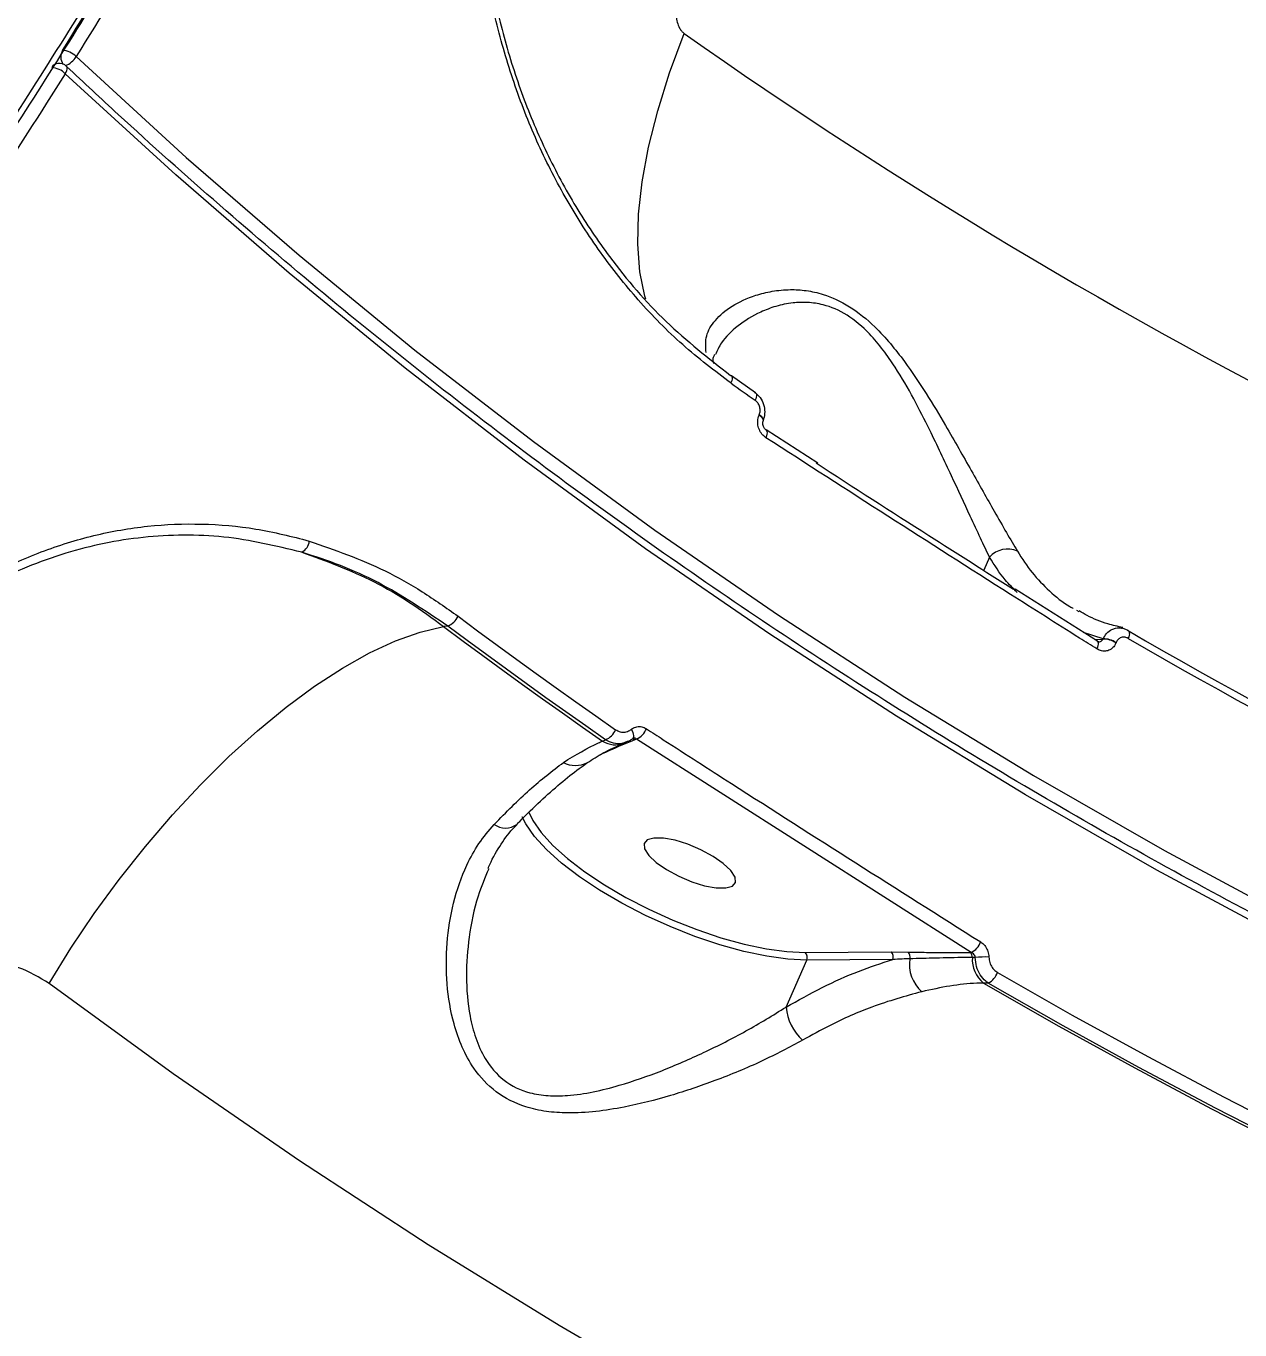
# Model space of a CAD drawing. Header units: millimetres. Extents: x -7151 to 6134, y -5040 to 5562.
# Drawn here: x -2363.9 to -2254, y -1009.5 to -891.5 of the extents above; entities that cross this region are included whole.
import ezdxf

# ---------------------------------------------------------------- set-up
doc = ezdxf.new("R2010")
doc.units = ezdxf.units.MM
for name, color, linetype in [('DIKOM_ОБЪЕКТ', 7, 'Continuous'), ('DIKOM_РАЗМЕР_ЗОНА', 7, 'Continuous'), ('DIKOM_РАЗМЕР_ОБЪЕКТА', 7, 'Continuous')]:
    doc.layers.add(name, color=color, linetype=linetype)
doc.styles.add('style1', font='arial.ttf', dxfattribs={"width": 0.8})
doc.dimstyles.new('1-50', dxfattribs={"dimtxt": 300, "dimasz": 200, "dimexe": 100, "dimexo": 0, "dimgap": 100, "dimtad": 1, "dimtxsty": 'style1', "dimcen": 200, "dimclrd": 7, "dimclre": 7, "dimclrt": 7, "dimadec": 1, "dimazin": 2, "dimtfac": 1, "dimtmove": 0, "dimatfit": 2, "dimfxl": 0, "dimlwd": 25, "dimlwe": 18, "dimarcsym": 0})

# ---------------------------------------------------------------- blocks, each defined once
blk = doc.blocks.new('*D0')
at = {"layer": 'Defpoints', "color": 0, "transparency": 16777216}
for p in [(4133.55, 168.74), (-4567.47, -1241.13), (4133.55, -4153.12)]:
    blk.add_point(p, dxfattribs=at)
at = {"layer": 'DIKOM_РАЗМЕР_ОБЪЕКТА', "color": 7, "lineweight": 18, "transparency": 16777216}
for p, q in [((4133.55, 168.74), (4133.55, -4253.12)), ((-4567.47, -1241.13), (-4567.47, -4253.12))]:
    blk.add_line(p, q, dxfattribs=at)
at = {"layer": 'DIKOM_РАЗМЕР_ОБЪЕКТА', "color": 7, "lineweight": 25, "transparency": 16777216}
blk.add_line((-4367.47, -4153.12), (3933.55, -4153.12), dxfattribs=at)
at = {"layer": 'DIKOM_РАЗМЕР_ОБЪЕКТА', "color": 7, "transparency": 16777216}
for points in [[(-4367.47, -4119.79), (-4367.47, -4186.45), (-4567.47, -4153.12)], [(3933.55, -4119.79), (3933.55, -4186.45), (4133.55, -4153.12)]]:
    blk.add_solid(points, dxfattribs=at)
at = {"layer": 'DIKOM_РАЗМЕР_ОБЪЕКТА', "color": 7, "transparency": 16777216, "insert": (150.61, -3899.95), "char_height": 300, "attachment_point": 5, "style": 'style1'}
blk.add_mtext('8700', dxfattribs=at)
blk = doc.blocks.new('*D3')
at = {"layer": 'Defpoints', "color": 0, "transparency": 16777216}
for p in [(6133.55, 253.24), (-5802.46, -2467.19), (6133.55, -4939.78)]:
    blk.add_point(p, dxfattribs=at)
at = {"layer": 'DIKOM_РАЗМЕР_ЗОНА', "color": 7, "lineweight": 18, "transparency": 16777216}
for p, q in [((6133.55, 253.24), (6133.55, -5039.78)), ((-5802.46, -2467.19), (-5802.46, -5039.78))]:
    blk.add_line(p, q, dxfattribs=at)
at = {"layer": 'DIKOM_РАЗМЕР_ЗОНА', "color": 7, "lineweight": 25, "transparency": 16777216}
blk.add_line((-5602.46, -4939.78), (5933.55, -4939.78), dxfattribs=at)
at = {"layer": 'DIKOM_РАЗМЕР_ЗОНА', "color": 7, "transparency": 16777216}
for points in [[(-5602.46, -4906.44), (-5602.46, -4973.11), (-5802.46, -4939.78)], [(5933.55, -4906.44), (5933.55, -4973.11), (6133.55, -4939.78)]]:
    blk.add_solid(points, dxfattribs=at)
at = {"layer": 'DIKOM_РАЗМЕР_ЗОНА', "color": 7, "transparency": 16777216, "insert": (186.61, -4686.61), "char_height": 300, "attachment_point": 5, "style": 'style1'}
blk.add_mtext('11950', dxfattribs=at)

msp = doc.modelspace()

# ---------------------------------------------------------------- linework, layer by layer
at = {"layer": 'DIKOM_ОБЪЕКТ', "color": 7, "linetype": 'Continuous', "lineweight": 15}
for p, q in [((-2360.983, -894.891), (-2361.206, -894.915)), ((-2297.847, -924.689), (-2300.029, -923.157)), ((-2297.529, -926.718), (-2297.519, -926.695)), ((-2297.145, -927.243), (-2297.135, -927.22)), ((-2292.221, -931.074), (-2296.881, -928.047)), ((-2276.679, -939.575), (-2277.201, -940.759)), ((-2266.912, -947.178), (-2274.361, -942.485)), ((-2268.795, -944.376), (-2268.582, -944.492)), ((-2325.706, -945.809), (-2326.081, -945.851)), ((-2266.404, -946.959), (-2268.164, -946.389)), ((-2264.129, -946.226), (-2264.649, -946.014)), ((-2267.171, -947.015), (-2266.414, -946.982)), ((-2266.414, -946.982), (-2266.404, -946.959)), ((-2265.218, -947.313), (-2265.228, -947.336)), ((-2311.688, -956.215), (-2311.413, -956.102)), ((-2309.729, -956.411), (-2309.509, -956.32)), ((-2308.982, -956.01), (-2309.028, -956.036)), ((-2308.98, -956.013), (-2308.936, -955.982)), ((-2308.611, -956.035), (-2308.762, -956.097)), ((-2278.333, -975.349), (-2308.611, -956.035)), ((-2293.35, -975.356), (-2285.575, -975.305)), ((-2285.575, -975.305), (-2284.049, -975.318)), ((-2278.416, -975.35), (-2278.333, -975.349)), ((-2295.09, -980.298), (-2293.213, -976.04)), ((-2285.439, -975.99), (-2293.213, -976.04)), ((-2276.783, -978.117), (-2277.227, -978.125))]:
    msp.add_line(p, q, dxfattribs=at)
at = {"layer": 'DIKOM_ОБЪЕКТ', "color": 7, "linetype": 'Continuous', "lineweight": 15, "flags": 128}
for points in [[(-2307.787, -916.216), (-2307.858, -915.967), (-2308.307, -913.74), (-2308.498, -911.256), (-2308.432, -908.535), (-2308.108, -905.598), (-2307.529, -902.468), (-2306.699, -899.169), (-2305.625, -895.727), (-2304.316, -892.168)], [(-2359.332, -894.268), (-2349.37, -903.397), (-2339.147, -912.252), (-2328.669, -920.829), (-2317.943, -929.12), (-2306.976, -937.121), (-2295.776, -944.827), (-2284.348, -952.233), (-2272.702, -959.333), (-2260.845, -966.123), (-2248.784, -972.599), (-2236.527, -978.755), (-2224.082, -984.59), (-2211.458, -990.097), (-2198.663, -995.275), (-2185.705, -1000.119), (-2172.593, -1004.626), (-2159.335, -1008.794), (-2145.94, -1012.619), (-2132.416, -1016.1), (-2118.773, -1019.233), (-2105.02, -1022.017)], [(-2360.312, -895.827), (-2360.227, -895.676), (-2360.168, -895.533), (-2360.135, -895.404), (-2360.132, -895.293), (-2360.157, -895.205), (-2360.192, -895.158)], [(-2105.233, -1023.961), (-2119.028, -1021.169), (-2132.712, -1018.026), (-2146.276, -1014.535), (-2159.712, -1010.699), (-2173.01, -1006.518), (-2186.162, -1001.997), (-2199.159, -997.139), (-2211.993, -991.946), (-2224.655, -986.421), (-2237.137, -980.569), (-2249.431, -974.394), (-2261.528, -967.899), (-2273.421, -961.088), (-2285.102, -953.967), (-2296.564, -946.539), (-2307.799, -938.81), (-2318.799, -930.784), (-2329.557, -922.468), (-2340.066, -913.865), (-2350.32, -904.983), (-2360.312, -895.827)], [(-2300.029, -923.157), (-2300.043, -923.148), (-2300.11, -923.126)], [(-2300.067, -923.841), (-2300.01, -923.702), (-2299.969, -923.571), (-2299.947, -923.451), (-2299.943, -923.346), (-2299.959, -923.259), (-2299.992, -923.192), (-2300.029, -923.157)], [(-2297.847, -924.689), (-2297.811, -924.725), (-2297.777, -924.792), (-2297.761, -924.879), (-2297.765, -924.984), (-2297.787, -925.105), (-2297.827, -925.236), (-2297.884, -925.375)], [(-2297.145, -927.244), (-2297.136, -927.217), (-2297.137, -927.148), (-2297.166, -927.07), (-2297.222, -926.985), (-2297.302, -926.897), (-2297.406, -926.807), (-2297.529, -926.718)], [(-2297.135, -927.22), (-2297.126, -927.194), (-2297.127, -927.125), (-2297.156, -927.047), (-2297.212, -926.962), (-2297.292, -926.874), (-2297.396, -926.784), (-2297.519, -926.695)], [(-2296.891, -928.06), (-2296.845, -928.113), (-2296.813, -928.201), (-2296.803, -928.314), (-2296.817, -928.448), (-2296.855, -928.599), (-2296.914, -928.76)], [(-2296.904, -928.051), (-2296.9, -928.053), (-2296.891, -928.06)], [(-2324.768, -944.92), (-2323.007, -946.229), (-2321.239, -947.532), (-2319.465, -948.827), (-2317.686, -950.114), (-2315.9, -951.395), (-2314.108, -952.667), (-2312.31, -953.932), (-2310.507, -955.19)], [(-2361.778, -978.163), (-2359.809, -974.977), (-2357.688, -971.828), (-2355.434, -968.746), (-2353.067, -965.758), (-2350.608, -962.892), (-2348.081, -960.175), (-2345.508, -957.63), (-2342.913, -955.28), (-2340.319, -953.148), (-2337.75, -951.253), (-2335.23, -949.612), (-2332.781, -948.24), (-2330.425, -947.15), (-2328.185, -946.351), (-2326.081, -945.851)], [(-2326.081, -945.851), (-2324.303, -947.173), (-2322.519, -948.487), (-2320.729, -949.794), (-2318.933, -951.094), (-2317.131, -952.385), (-2315.322, -953.67), (-2313.508, -954.946), (-2311.688, -956.215)], [(-2311.413, -956.102), (-2313.221, -954.841), (-2315.022, -953.574), (-2316.818, -952.298), (-2318.608, -951.015), (-2320.392, -949.725), (-2322.169, -948.427), (-2323.941, -947.122), (-2325.706, -945.809)], [(-2264.19, -946.195), (-2264.125, -946.215), (-2264.075, -946.258), (-2264.04, -946.326), (-2264.023, -946.415), (-2264.022, -946.522), (-2264.039, -946.646), (-2264.071, -946.782), (-2264.121, -946.926)], [(-2266.921, -947.189), (-2266.877, -947.241), (-2266.849, -947.327), (-2266.843, -947.438), (-2266.86, -947.571), (-2266.899, -947.72), (-2266.959, -947.881)], [(-2266.934, -947.181), (-2266.927, -947.185), (-2266.921, -947.189)], [(-2309.1, -955.158), (-2309.017, -955.307), (-2308.953, -955.453), (-2308.909, -955.591), (-2308.888, -955.718), (-2308.89, -955.83), (-2308.914, -955.921), (-2308.961, -955.991), (-2308.982, -956.01)], [(-2318.375, -962.667), (-2318.016, -963.412), (-2317.255, -964.506), (-2316.199, -965.661), (-2314.872, -966.85), (-2313.302, -968.048), (-2311.524, -969.229), (-2309.577, -970.367), (-2307.503, -971.437), (-2305.348, -972.415), (-2303.159, -973.28), (-2300.984, -974.013), (-2298.871, -974.598), (-2296.865, -975.023), (-2295.012, -975.277), (-2293.35, -975.356)], [(-2293.213, -976.04), (-2294.927, -975.959), (-2296.838, -975.696), (-2298.907, -975.259), (-2301.086, -974.655), (-2303.329, -973.899), (-2305.586, -973.007), (-2307.808, -971.999), (-2309.947, -970.895), (-2311.955, -969.722), (-2313.789, -968.504), (-2315.408, -967.269), (-2316.777, -966.042), (-2317.865, -964.851), (-2318.65, -963.723), (-2318.971, -963.08)], [(-2301.692, -966.658), (-2302.789, -966.063), (-2303.967, -965.564), (-2305.132, -965.203), (-2306.189, -965.007), (-2307.051, -964.994), (-2307.651, -965.164), (-2307.938, -965.504), (-2307.889, -965.985), (-2307.509, -966.569), (-2306.828, -967.209), (-2305.902, -967.853), (-2304.805, -968.448), (-2303.627, -968.947), (-2302.462, -969.308), (-2301.405, -969.503), (-2300.542, -969.517), (-2299.943, -969.347), (-2299.656, -969.007), (-2299.705, -968.526), (-2300.085, -967.942), (-2300.766, -967.302), (-2301.692, -966.658)], [(-2187.249, -1065.834), (-2200.787, -1061.559), (-2214.189, -1056.967), (-2227.447, -1052.059), (-2240.553, -1046.838), (-2253.502, -1041.308), (-2266.285, -1035.472), (-2278.896, -1029.332), (-2291.327, -1022.892), (-2303.573, -1016.156), (-2315.626, -1009.127), (-2327.479, -1001.809), (-2339.127, -994.207), (-2350.561, -986.323), (-2361.778, -978.163)], [(-2277.227, -978.125), (-2270.411, -982.017), (-2263.528, -985.808), (-2256.581, -989.498), (-2249.572, -993.086), (-2242.501, -996.571), (-2235.37, -999.953), (-2228.18, -1003.23), (-2220.934, -1006.403)], [(-2220.771, -1006.254), (-2227.981, -1003.095), (-2235.133, -999.833), (-2242.228, -996.467), (-2249.263, -992.999), (-2256.238, -989.43), (-2263.151, -985.759), (-2270, -981.988), (-2276.783, -978.117)], [(-2275.954, -977.156), (-2269.186, -981.018), (-2262.352, -984.781), (-2255.455, -988.443), (-2248.496, -992.005), (-2241.476, -995.465), (-2234.397, -998.823), (-2227.261, -1002.078), (-2220.067, -1005.23)]]:
    msp.add_lwpolyline(points, dxfattribs=at)
at = {"layer": 'DIKOM_ОБЪЕКТ', "color": 7, "linetype": 'Continuous', "lineweight": 15}
for centre, radius, start, end in [((-2028.137, -500.019), 479.642, 234.84405, 251.81244), ((-2359.564, -894.297), 1.161, 149.29308, 214.25782), ((-2360.68, -895.587), 1.886, 44.36191, 86.43071), ((-2361.006, -893.285), 1.942, 292.00632, 329.58478), ((-2360.892, -895.635), 0.75, 97.03734, 149.93146), ((-2361.671, -897.156), 1.901, 44.37022, 86.07069), ((-2360.878, -895.886), 1, 46.69488, 96.03104), ((-2025.982, -536.042), 474.88, 234.74843, 235.07046), ((-2339.442, -938.025), 1.215, 295.42919, 355.90318), ((-2275.052, -941.019), 2.175, 65.59505, 138.38711), ((-2326.345, -944.196), 1.735, 291.60158, 335.34127), ((-2016.705, -520.346), 492.54, 239.83675, 246.8197), ((-2266.421, -949.171), 2.189, 56.9666, 89.80831), ((-2266.411, -949.147), 2.188, 56.95629, 89.80599), ((-2016.436, -520.728), 492.942, 239.83706, 246.81935), ((-2312.092, -954.521), 1.72, 293.25472, 337.13597), ((-2309.293, -954.506), 1.674, 294.02823, 339.12418), ((-2310.519, -954.42), 2.142, 236.93061, 291.6261), ((-2308.99, -956.485), 0.451, 59.60356, 88.35469), ((-2314.133, -956.095), 2.334, 241.80346, 297.23366), ((-2320.472, -962.352), 1.741, 233.87728, 306.00946), ((-2279.113, -973.779), 1.754, 296.43236, 339.2042), ((-2293.752, -975.792), 0.593, 335.27055, 47.34931), ((-2285.975, -975.741), 0.592, 335.14363, 47.39944), ((-2284.457, -975.744), 0.59, 341.94525, 46.19586), ((-2278.784, -975.767), 0.556, 356.00564, 48.58573), ((-2275.481, -975.995), 2.754, 176.05449, 230.64728), ((-2277.079, -985.138), 9.377, 87.89251, 95.42404), ((-2280.558, -976.401), 3.372, 171.90548, 227.99743), ((-2277.558, -976.611), 1.693, 297.22745, 341.2431), ((-2290.575, -979.891), 4.534, 185.14326, 228.39812)]:
    msp.add_arc(centre, radius, start, end, dxfattribs=at)
for points, knots in [([(-2462.327, -905.746), (-2458.672, -900.71), (-2451.361, -890.639), (-2440.952, -875.409), (-2430.98, -860.122), (-2421.182, -844.273), (-2411.674, -827.956), (-2402.564, -811.237), (-2394.105, -794.545), (-2386.36, -777.943), (-2379.373, -761.497), (-2373.364, -745.742), (-2368.303, -730.712), (-2364.14, -716.421), (-2360.75, -702.475), (-2358.183, -688.941), (-2356.466, -675.881), (-2355.62, -663.315), (-2355.693, -651.325), (-2356.718, -639.916), (-2358.72, -629.294), (-2361.616, -619.675), (-2365.41, -611.169), (-2368.665, -605.31), (-2370.939, -602.505), (-2371.418, -601.913)], [0, 0, 0, 0, 0.040753, 0.0815062, 0.1226648, 0.1638235, 0.2093239, 0.2548586, 0.3003585, 0.3471994, 0.3940788, 0.4409189, 0.4849875, 0.5290893, 0.5731576, 0.6184971, 0.663874, 0.7092134, 0.7561933, 0.803173, 0.8508277, 0.8984822, 0.9432402, 0.9880336, 1, 1, 1, 1]), ([(-2445.115, -1006.249), (-2442.142, -1002.798), (-2434.132, -993.502), (-2421.493, -978.153), (-2407.376, -960.212), (-2393.725, -941.965), (-2380.598, -923.471), (-2368.059, -904.786), (-2356.382, -886.322), (-2345.587, -868.139), (-2335.675, -850.285), (-2326.483, -832.472), (-2318.076, -814.762), (-2310.503, -797.223), (-2303.93, -780.24), (-2298.357, -763.858), (-2293.76, -748.109), (-2290.066, -732.736), (-2287.325, -717.809), (-2285.573, -703.393), (-2284.845, -689.804), (-2285.125, -677.073), (-2286.354, -665.196), (-2288.604, -654.024), (-2291.343, -644.732), (-2293.766, -639.531), (-2294.712, -637.499)], [0, 0, 0, 0, 0.025071, 0.0675409, 0.1100434, 0.1525137, 0.1962174, 0.2399568, 0.2836603, 0.3261305, 0.3686331, 0.4111034, 0.454807, 0.4985464, 0.5422502, 0.5847195, 0.6272219, 0.6696916, 0.7133947, 0.7571335, 0.8008365, 0.8433062, 0.8858089, 0.9282788, 0.9719823, 1, 1, 1, 1]), ([(-2444.742, -1006.69), (-2443.693, -1005.487), (-2440.106, -1001.377), (-2434.106, -994.29), (-2426.755, -985.453), (-2419.564, -976.589), (-2412.537, -967.722), (-2405.676, -958.847), (-2398.976, -949.964), (-2392.435, -941.069), (-2386.052, -932.159), (-2379.823, -923.232), (-2373.749, -914.285), (-2367.826, -905.316), (-2362.055, -896.32), (-2356.438, -887.308), (-2350.996, -878.308), (-2345.751, -869.356), (-2340.718, -860.479), (-2335.899, -851.679), (-2331.292, -842.953), (-2326.894, -834.298), (-2322.703, -825.71), (-2318.718, -817.189), (-2314.939, -808.73), (-2311.364, -800.332), (-2307.993, -791.992), (-2304.826, -783.713), (-2301.872, -775.513), (-2299.144, -767.429), (-2296.652, -759.488), (-2294.399, -751.7), (-2292.383, -744.061), (-2290.603, -736.567), (-2289.057, -729.215), (-2287.745, -722.005), (-2286.668, -714.932), (-2285.824, -707.997), (-2285.214, -701.196), (-2284.84, -694.529), (-2284.7, -688.01), (-2284.796, -681.66), (-2285.131, -675.509), (-2285.703, -669.566), (-2286.511, -663.83), (-2287.554, -658.299), (-2288.835, -652.972), (-2290.345, -647.842), (-2292.115, -642.931), (-2293.477, -639.533), (-2294.318, -637.835), (-2294.415, -637.638)], [0, 0, 0, 0, 0.0087803, 0.0300116, 0.0512501, 0.0723875, 0.0934279, 0.1143943, 0.1353115, 0.1562031, 0.1770926, 0.1980001, 0.2189454, 0.2399532, 0.2610459, 0.2822488, 0.3034989, 0.3246765, 0.3457497, 0.3667424, 0.3876788, 0.4085828, 0.4294783, 0.4503869, 0.4713266, 0.4923217, 0.5133956, 0.5345724, 0.5558348, 0.5770682, 0.5981839, 0.6192122, 0.6401777, 0.6611037, 0.6820138, 0.7029324, 0.7238746, 0.7448641, 0.7659243, 0.7870782, 0.808337, 0.8295916, 0.8507433, 0.8717952, 0.8927702, 0.9136906, 0.9345781, 0.9554554, 0.976343, 0.9972577, 1, 1, 1, 1]), ([(-2293.861, -637.814), (-2293.083, -639.387), (-2290.784, -644.036), (-2288.012, -652.716), (-2285.489, -663.742), (-2284.001, -675.601), (-2283.497, -688.203), (-2284.015, -701.56), (-2285.531, -715.629), (-2288.031, -730.362), (-2291.502, -745.689), (-2295.928, -761.539), (-2301.058, -777.107), (-2306.741, -792.304), (-2312.825, -807.051), (-2319.595, -822.095), (-2327.018, -837.37), (-2335.024, -852.736), (-2343.593, -868.155), (-2351.708, -881.983), (-2357.125, -890.712), (-2359.332, -894.268)], [0, 0, 0, 0, 0.0300012, 0.0886137, 0.1472264, 0.2057447, 0.2640797, 0.3224146, 0.3809335, 0.4395457, 0.4981583, 0.5566767, 0.6150114, 0.6651762, 0.7156066, 0.7660973, 0.8165871, 0.8670177, 0.9164959, 0.9659743, 1, 1, 1, 1]), ([(-2345.151, -837.743), (-2347.559, -842.207), (-2352.373, -851.133), (-2360.194, -864.687), (-2368.41, -878.34), (-2374.264, -887.505), (-2377.191, -892.088)], [0, 0, 0, 0, 0.249121, 0.4982428, 0.749121, 1, 1, 1, 1]), ([(-2300.067, -923.841), (-2301.549, -922.714), (-2304.513, -920.459), (-2308.453, -916.433), (-2311.95, -912.039), (-2314.971, -907.328), (-2317.561, -902.289), (-2319.672, -896.974), (-2321.307, -891.465), (-2322.453, -885.832), (-2323.09, -880.147), (-2323.239, -874.49), (-2322.913, -868.962), (-2322.113, -863.65), (-2320.92, -858.573), (-2319.783, -855.44), (-2319.215, -853.876)], [0, 0, 0, 0, 0.0751069, 0.15021485, 0.22128045, 0.29257479, 0.36364438, 0.43476848, 0.50612223, 0.57724779, 0.64833874, 0.71965763, 0.79074978, 0.86042701, 0.93031741, 1, 1, 1, 1]), ([(-2318.973, -854.529), (-2319.581, -856.219), (-2320.796, -859.599), (-2321.982, -864.978), (-2322.687, -870.438), (-2322.907, -875.913), (-2322.657, -881.467), (-2321.911, -887.027), (-2320.685, -892.521), (-2318.983, -897.88), (-2316.802, -903.024), (-2314.178, -907.9), (-2310.664, -913.121), (-2306.078, -918.46), (-2302.1, -921.571), (-2300.11, -923.126)], [0, 0, 0, 0, 0.076609, 0.1532163, 0.2242326, 0.2954745, 0.36649, 0.437488, 0.5087124, 0.5797109, 0.6506981, 0.7219124, 0.7929021, 0.8964514, 1, 1, 1, 1]), ([(-2360.562, -893.705), (-2358.342, -890.153), (-2354.684, -884.305), (-2351.325, -878.502), (-2350.005, -876.223)], [0, 0, 0, 0, 0.607183, 1, 1, 1, 1]), ([(-2096.79, -889.227), (-2096.723, -893.158), (-2096.542, -903.75), (-2096.636, -921.509), (-2097.187, -942.573), (-2098.221, -964.321), (-2099.744, -986.695), (-2101.767, -1009.634), (-2104.245, -1032.632), (-2107.158, -1055.608), (-2110.478, -1078.484), (-2114.258, -1101.634), (-2118.507, -1124.986), (-2123.22, -1148.464), (-2128.292, -1171.549), (-2133.7, -1194.173), (-2139.409, -1216.276), (-2145.512, -1238.219), (-2152.007, -1259.916), (-2158.877, -1281.286), (-2165.974, -1301.856), (-2173.265, -1321.577), (-2180.72, -1340.414), (-2188.458, -1358.676), (-2196.466, -1376.273), (-2204.72, -1393.125), (-2213.039, -1408.861), (-2221.394, -1423.455), (-2229.754, -1436.904), (-2238.255, -1449.426), (-2246.872, -1460.937), (-2255.58, -1471.372), (-2263.82, -1480.113), (-2271.572, -1487.34), (-2278.833, -1493.242), (-2286.05, -1498.236), (-2293.202, -1502.294), (-2300.213, -1505.377), (-2307.05, -1507.473), (-2313.016, -1508.551), (-2316.679, -1508.685), (-2318.17, -1508.74)], [0, 0, 0, 0, 0.01565217, 0.04216806, 0.06870435, 0.09522024, 0.12250627, 0.14981457, 0.17710062, 0.20361654, 0.23015279, 0.25666864, 0.28395479, 0.31126307, 0.33854909, 0.36506487, 0.39160131, 0.41811719, 0.44540319, 0.47271148, 0.49999753, 0.52651345, 0.55304979, 0.57956557, 0.60685168, 0.6341599, 0.66144592, 0.68796165, 0.71449805, 0.74101389, 0.76829977, 0.7956082, 0.82289433, 0.84597227, 0.86907741, 0.89218251, 0.91550656, 0.93883046, 0.96156383, 0.98434875, 1, 1, 1, 1]), ([(-2304.626, -888.678), (-2304.72, -888.88), (-2304.916, -889.298), (-2305.042, -889.97), (-2305.042, -890.605), (-2304.946, -891.165), (-2304.77, -891.626), (-2304.548, -891.973), (-2304.391, -892.105), (-2304.316, -892.168)], [0, 0, 0, 0, 0.1943906, 0.4037111, 0.553919, 0.6910161, 0.8350301, 0.9218848, 1, 1, 1, 1]), ([(-2105.395, -1023.147), (-2107.603, -1022.721), (-2114.007, -1021.486), (-2124.543, -1019.219), (-2136.966, -1016.251), (-2149.286, -1012.991), (-2161.498, -1009.445), (-2173.595, -1005.614), (-2185.57, -1001.5), (-2197.417, -997.107), (-2209.13, -992.435), (-2220.702, -987.488), (-2232.127, -982.268), (-2243.398, -976.778), (-2254.509, -971.022), (-2265.455, -965.001), (-2276.23, -958.72), (-2286.827, -952.182), (-2297.24, -945.39), (-2307.465, -938.349), (-2317.496, -931.062), (-2327.326, -923.532), (-2336.952, -915.765), (-2346.365, -907.762), (-2354.088, -900.866), (-2358.642, -896.608), (-2360.192, -895.158)], [0, 0, 0, 0, 0.02281973, 0.06621487, 0.10961058, 0.15300647, 0.19640306, 0.2398002, 0.2831976, 0.32659468, 0.36999348, 0.41339078, 0.4567891, 0.50018719, 0.54358662, 0.58698546, 0.63038524, 0.67378451, 0.71718401, 0.76058532, 0.80398519, 0.84738557, 0.89078649, 0.93418798, 0.97758904, 1, 1, 1, 1]), ([(-2360.312, -895.827), (-2362.582, -899.39), (-2368.697, -908.989), (-2379.254, -924.67), (-2392.112, -942.812), (-2405.743, -961.063), (-2420.12, -979.358), (-2435.212, -997.635), (-2450.686, -1015.492), (-2466.481, -1032.877), (-2482.528, -1049.75), (-2499.09, -1066.387), (-2516.129, -1082.717), (-2533.598, -1098.675), (-2551.11, -1113.912), (-2568.606, -1128.389), (-2586.025, -1142.09), (-2603.652, -1155.238), (-2621.433, -1167.762), (-2639.308, -1179.603), (-2656.885, -1190.499), (-2674.109, -1200.437), (-2690.936, -1209.421), (-2707.641, -1217.598), (-2724.159, -1224.904), (-2740.425, -1231.293), (-2756.084, -1236.621), (-2771.095, -1240.899), (-2785.433, -1244.153), (-2799.333, -1246.437), (-2812.725, -1247.702), (-2825.548, -1247.915), (-2837.021, -1247.118), (-2847.204, -1245.451), (-2855.346, -1243.464), (-2860.019, -1241.677), (-2861.913, -1240.952)], [0, 0, 0, 0, 0.0176896, 0.0476571, 0.0776475, 0.1076146, 0.1384524, 0.1693154, 0.2001529, 0.2301204, 0.2601107, 0.290078, 0.3209158, 0.3517788, 0.3826161, 0.4125835, 0.4425742, 0.4725411, 0.5033791, 0.5342417, 0.5650796, 0.5950467, 0.6250373, 0.6550044, 0.6858424, 0.7167049, 0.7475428, 0.7775098, 0.8075005, 0.8374678, 0.8683053, 0.8991683, 0.9300059, 0.956088, 0.9822004, 1, 1, 1, 1]), ([(-2302.326, -921.056), (-2302.36, -920.538), (-2302.427, -919.5), (-2301.568, -918.093), (-2300.079, -916.815), (-2298.23, -915.952), (-2296.375, -915.477), (-2294.838, -915.323), (-2293.274, -915.41), (-2291.491, -915.793), (-2289.324, -916.778), (-2287.248, -918.463), (-2285.628, -920.231), (-2284.053, -922.255), (-2282.375, -924.77), (-2280.367, -928.138), (-2278.287, -931.803), (-2276.492, -935.013), (-2275.115, -937.408), (-2274.474, -938.495), (-2274.154, -939.038)], [0, 0, 0, 0, 0.0727736, 0.145624, 0.2220838, 0.2985186, 0.3409292, 0.383295, 0.4164854, 0.449608, 0.4986437, 0.5477875, 0.5808438, 0.6139657, 0.6710828, 0.7283165, 0.8132044, 0.8980764, 0.9490488, 1, 1, 1, 1]), ([(-2276.679, -939.575), (-2276.943, -939.015), (-2277.475, -937.888), (-2278.608, -935.463), (-2280.101, -932.234), (-2281.809, -928.594), (-2283.506, -925.248), (-2284.914, -922.792), (-2286.281, -920.81), (-2287.683, -919.125), (-2289.548, -917.538), (-2291.523, -916.713), (-2293.152, -916.482), (-2294.599, -916.537), (-2296.035, -916.846), (-2297.784, -917.517), (-2299.527, -918.624), (-2300.905, -919.955), (-2301.316, -920.883), (-2301.475, -921.241)], [0, 0, 0, 0, 0.05722986, 0.11520065, 0.20988468, 0.30704668, 0.36988873, 0.4339507, 0.46905878, 0.50503701, 0.5564397, 0.60776815, 0.64291968, 0.67910048, 0.72567497, 0.77293699, 0.85821136, 0.94535345, 1, 1, 1, 1]), ([(-2301.629, -922.06), (-2301.647, -921.965), (-2301.698, -921.692), (-2301.676, -921.483), (-2301.553, -921.258), (-2301.525, -921.206)], [0, 0, 0, 0, 0.29191273, 0.8381427, 1, 1, 1, 1]), ([(-2297.928, -924.66), (-2297.792, -924.768), (-2297.488, -925.008), (-2297.209, -925.472), (-2297.033, -926.015), (-2296.991, -926.588), (-2297.096, -927.047), (-2297.194, -927.267), (-2297.207, -927.297)], [0, 0, 0, 0, 0.180575, 0.4029287, 0.5310023, 0.749634, 0.966414, 1, 1, 1, 1]), ([(-2297.519, -926.695), (-2297.513, -926.68), (-2297.469, -926.571), (-2297.422, -926.343), (-2297.446, -926.055), (-2297.534, -925.783), (-2297.671, -925.55), (-2297.818, -925.43), (-2297.884, -925.375)], [0, 0, 0, 0, 0.0339917, 0.252256, 0.4705279, 0.59796, 0.819314, 1, 1, 1, 1]), ([(-2296.914, -928.76), (-2297.04, -928.66), (-2297.293, -928.46), (-2297.548, -928.005), (-2297.669, -927.502), (-2297.65, -927.054), (-2297.563, -926.812), (-2297.529, -926.718)], [0, 0, 0, 0, 0.2183346, 0.4367778, 0.6530423, 0.8657609, 1, 1, 1, 1]), ([(-2296.904, -928.048), (-2296.91, -928.045), (-2296.944, -928.026), (-2297.022, -927.95), (-2297.11, -927.817), (-2297.169, -927.657), (-2297.192, -927.49), (-2297.18, -927.34), (-2297.156, -927.275), (-2297.144, -927.243)], [0, 0, 0, 0, 0.0461624, 0.2294274, 0.3882836, 0.5461286, 0.7027219, 0.8563136, 1, 1, 1, 1]), ([(-2266.959, -947.881), (-2267.481, -947.553), (-2270.092, -945.911), (-2280.161, -939.555), (-2289.563, -933.497), (-2296.914, -928.76)], [0, 0, 0, 0, 0.0517164, 0.2585496, 1, 1, 1, 1]), ([(-2292.37, -931.05), (-2288.98, -933.241), (-2283.076, -937.057), (-2277.066, -940.85), (-2274.507, -942.466)], [0, 0, 0, 0, 0.5741208, 1, 1, 1, 1]), ([(-2383.25, -955.361), (-2382.022, -953.807), (-2379.66, -950.818), (-2375.674, -947.007), (-2371.53, -943.775), (-2367.124, -941.09), (-2362.509, -939.002), (-2357.74, -937.522), (-2352.873, -936.666), (-2347.962, -936.484), (-2343.051, -936.895), (-2339.835, -937.706), (-2338.23, -938.112)], [0, 0, 0, 0, 0.10708449, 0.20597334, 0.30518287, 0.40407812, 0.50333547, 0.60291796, 0.70217529, 0.8013492, 0.90083427, 1, 1, 1, 1]), ([(-2338.92, -939.123), (-2341.256, -938.565), (-2344.796, -937.721), (-2349.614, -937.537), (-2354.419, -937.79), (-2359.185, -938.766), (-2363.806, -940.426), (-2368.296, -942.536), (-2372.571, -945.291), (-2376.526, -948.63), (-2379.782, -951.829), (-2381.828, -954.42), (-2383.029, -955.94)], [0, 0, 0, 0, 0.1468751, 0.2225112, 0.2981487, 0.4449836, 0.520626, 0.596263, 0.7424172, 0.8177185, 0.8930192, 1, 1, 1, 1]), ([(-2338.23, -938.112), (-2335.92, -938.922), (-2332.42, -940.149), (-2327.98, -942.649), (-2325.839, -944.163), (-2324.768, -944.92)], [0, 0, 0, 0, 0.4927561, 0.7463857, 1, 1, 1, 1]), ([(-2338.92, -939.123), (-2336.71, -939.926), (-2333.362, -941.142), (-2329.13, -943.611), (-2327.097, -945.104), (-2326.081, -945.851)], [0, 0, 0, 0, 0.4927885, 0.7463926, 1, 1, 1, 1]), ([(-2325.706, -945.809), (-2327.775, -944.412), (-2330.909, -942.296), (-2335.408, -940.266), (-2337.749, -939.504), (-2338.92, -939.123)], [0, 0, 0, 0, 0.4928161, 0.746407, 1, 1, 1, 1]), ([(-2274.154, -939.038), (-2273.725, -939.701), (-2272.867, -941.025), (-2271.252, -942.668), (-2269.994, -943.735), (-2269.203, -944.156), (-2269.103, -944.209)], [0, 0, 0, 0, 0.3145476, 0.6291272, 0.952902, 1, 1, 1, 1]), ([(-2274.174, -942.762), (-2274.547, -942.395), (-2275.493, -941.462), (-2276.231, -940.287), (-2276.679, -939.575)], [0, 0, 0, 0, 0.3939306, 1, 1, 1, 1]), ([(-2264.608, -945.953), (-2265.066, -945.848), (-2266.216, -945.582), (-2267.529, -945.064), (-2268.327, -944.577), (-2268.563, -944.433)], [0, 0, 0, 0, 0.3169721, 0.7974571, 1, 1, 1, 1]), ([(-2266.404, -946.959), (-2266.304, -946.791), (-2266.095, -946.439), (-2265.676, -946.134), (-2265.211, -945.978), (-2264.868, -945.933), (-2264.663, -946.016), (-2264.634, -946.028)], [0, 0, 0, 0, 0.25021719, 0.52634299, 0.68950446, 0.95485564, 1, 1, 1, 1]), ([(-2265.228, -947.336), (-2265.271, -947.424), (-2265.382, -947.651), (-2265.67, -947.927), (-2266.078, -948.092), (-2266.534, -948.093), (-2266.817, -947.952), (-2266.959, -947.881)], [0, 0, 0, 0, 0.1342694, 0.3469554, 0.5632277, 0.7817985, 1, 1, 1, 1]), ([(-2266.785, -947.23), (-2266.806, -947.233), (-2266.837, -947.237), (-2266.911, -947.19), (-2266.933, -947.175)], [0, 0, 0, 0, 0.7012018, 1, 1, 1, 1]), ([(-2266.786, -947.225), (-2266.765, -947.226), (-2266.687, -947.229), (-2266.566, -947.178), (-2266.46, -947.087), (-2266.427, -947.012), (-2266.414, -946.982)], [0, 0, 0, 0, 0.1257723, 0.4681134, 0.794869, 1, 1, 1, 1]), ([(-2264.121, -946.926), (-2264.122, -946.925), (-2264.211, -946.875), (-2264.399, -946.805), (-2264.648, -946.811), (-2264.88, -946.895), (-2265.081, -947.049), (-2265.174, -947.228), (-2265.218, -947.313)], [0, 0, 0, 0, 0.0043528, 0.2198428, 0.435498, 0.5680709, 0.7937654, 1, 1, 1, 1]), ([(-2310.507, -955.19), (-2310.371, -955.265), (-2310.1, -955.414), (-2309.648, -955.428), (-2309.312, -955.314), (-2309.145, -955.191), (-2309.1, -955.158)], [0, 0, 0, 0, 0.2968876, 0.5939977, 0.8895537, 1, 1, 1, 1]), ([(-2309.1, -955.158), (-2309.066, -955.133), (-2308.912, -955.017), (-2308.593, -954.895), (-2308.142, -954.892), (-2307.866, -955.033), (-2307.729, -955.103)], [0, 0, 0, 0, 0.0856303, 0.3892714, 0.6948217, 1, 1, 1, 1]), ([(-2307.729, -955.103), (-2307.217, -955.433), (-2304.659, -957.086), (-2294.648, -963.534), (-2285.021, -969.626), (-2277.474, -974.401)], [0, 0, 0, 0, 0.0512231, 0.2561228, 1, 1, 1, 1]), ([(-2315.235, -958.151), (-2314.133, -957.486), (-2312.885, -956.731), (-2311.814, -956.269), (-2311.688, -956.215)], [0, 0, 0, 0, 0.88214, 1, 1, 1, 1]), ([(-2313.065, -958.172), (-2312.595, -957.869), (-2311.573, -957.211), (-2310.362, -956.664), (-2309.818, -956.451), (-2309.742, -956.421)], [0, 0, 0, 0, 0.4224833, 0.9199232, 1, 1, 1, 1]), ([(-2308.762, -956.097), (-2309.056, -956.217), (-2310.167, -956.674), (-2311.227, -957.16), (-2312.006, -957.518)], [0, 0, 0, 0, 0.264671, 1, 1, 1, 1]), ([(-2309.518, -956.288), (-2309.662, -956.349), (-2310.035, -956.508), (-2310.718, -956.463), (-2311.181, -956.222), (-2311.413, -956.102)], [0, 0, 0, 0, 0.23821, 0.6195296, 1, 1, 1, 1]), ([(-2309.028, -956.036), (-2309.102, -956.095), (-2309.251, -956.212), (-2309.429, -956.263), (-2309.518, -956.288)], [0, 0, 0, 0, 0.501431, 1, 1, 1, 1]), ([(-2308.611, -956.035), (-2308.651, -956.01), (-2308.729, -955.96), (-2308.846, -955.947), (-2308.912, -955.978), (-2308.934, -955.988)], [0, 0, 0, 0, 0.40415219, 0.79960964, 1, 1, 1, 1]), ([(-2321.499, -963.758), (-2320.416, -962.66), (-2318.226, -960.438), (-2316.24, -958.919), (-2315.235, -958.151)], [0, 0, 0, 0, 0.4942444, 1, 1, 1, 1]), ([(-2319.447, -963.763), (-2319.362, -963.674), (-2318.636, -962.916), (-2317.307, -961.63), (-2315.509, -960.031), (-2314.096, -958.892), (-2313.325, -958.364), (-2313.081, -958.197)], [0, 0, 0, 0, 0.0370934, 0.3162839, 0.5946979, 0.8717068, 1, 1, 1, 1]), ([(-2293.585, -983.282), (-2294.796, -983.93), (-2297.264, -985.252), (-2301.361, -986.939), (-2305.549, -988.364), (-2309.178, -989.288), (-2312.307, -989.783), (-2314.665, -989.923), (-2316.8, -989.78), (-2319.043, -989.299), (-2321.427, -988.105), (-2323.28, -986.094), (-2324.451, -983.931), (-2325.336, -981.367), (-2325.857, -978.169), (-2325.847, -974.457), (-2325.265, -970.801), (-2324.218, -967.801), (-2322.932, -965.438), (-2321.979, -964.321), (-2321.499, -963.758)], [0, 0, 0, 0, 0.0741117, 0.1510336, 0.2205943, 0.2917202, 0.3343314, 0.3775442, 0.4100559, 0.4432602, 0.496249, 0.5490799, 0.5885329, 0.6289754, 0.6961117, 0.7650053, 0.835432, 0.9076266, 0.9534382, 1, 1, 1, 1]), ([(-2322.04, -967.75), (-2322.027, -967.714), (-2321.759, -966.983), (-2321.027, -965.772), (-2320.169, -964.48), (-2319.57, -963.922), (-2319.437, -963.798)], [0, 0, 0, 0, 0.0230744, 0.4605012, 0.8797789, 1, 1, 1, 1]), ([(-2321.993, -967.772), (-2322.34, -968.591), (-2323.161, -970.529), (-2323.821, -973.833), (-2324.101, -977.495), (-2323.853, -980.595), (-2323.215, -983.112), (-2322.31, -985.164), (-2320.735, -987.057), (-2318.617, -988.06), (-2316.613, -988.356), (-2314.682, -988.327), (-2312.519, -988), (-2309.659, -987.272), (-2306.297, -986.086), (-2302.453, -984.406), (-2298.61, -982.47), (-2296.275, -981.029), (-2295.09, -980.298)], [0, 0, 0, 0, 0.0610383, 0.144408, 0.2209442, 0.299082, 0.3422642, 0.3864456, 0.4420789, 0.4974356, 0.5322272, 0.568098, 0.6156169, 0.6639586, 0.7438676, 0.8254114, 0.9114364, 1, 1, 1, 1]), ([(-2277.474, -974.401), (-2277.439, -974.424), (-2277.273, -974.535), (-2277.019, -974.807), (-2276.784, -975.263), (-2276.751, -975.599), (-2276.734, -975.768)], [0, 0, 0, 0, 0.0811449, 0.3907664, 0.6951118, 1, 1, 1, 1]), ([(-2284.049, -975.318), (-2283.494, -975.327), (-2281.591, -975.358), (-2279.733, -975.353), (-2278.416, -975.35)], [0, 0, 0, 0, 0.2911966, 1, 1, 1, 1]), ([(-2278.229, -975.805), (-2278.448, -975.807), (-2279.542, -975.817), (-2281.412, -975.855), (-2283.107, -975.904), (-2283.896, -975.926)], [0, 0, 0, 0, 0.11789935, 0.58946913, 1, 1, 1, 1]), ([(-2277.965, -975.803), (-2277.978, -975.747), (-2278.005, -975.63), (-2278.124, -975.481), (-2278.242, -975.393), (-2278.317, -975.357), (-2278.333, -975.349)], [0, 0, 0, 0, 0.2865441, 0.5897615, 0.9136957, 1, 1, 1, 1]), ([(-2277.965, -975.803), (-2278.008, -975.804), (-2278.096, -975.804), (-2278.184, -975.805), (-2278.229, -975.805)], [0, 0, 0, 0, 0.4880059, 1, 1, 1, 1]), ([(-2276.783, -978.117), (-2276.858, -978.066), (-2277.14, -977.873), (-2277.547, -977.398), (-2277.9, -976.641), (-2277.943, -976.083), (-2277.965, -975.803)], [0, 0, 0, 0, 0.1092182, 0.4079136, 0.7030923, 1, 1, 1, 1]), ([(-2276.734, -975.768), (-2276.717, -975.936), (-2276.684, -976.272), (-2276.451, -976.726), (-2276.185, -977.01), (-2276.003, -977.125), (-2275.954, -977.156)], [0, 0, 0, 0, 0.2954665, 0.5904152, 0.8902977, 1, 1, 1, 1]), ([(-2361.778, -978.163), (-2362.667, -977.618), (-2364.425, -976.539), (-2367.42, -976.146), (-2370.284, -976.772), (-2372.296, -978.102), (-2373.183, -979.18), (-2373.428, -979.478)], [0, 0, 0, 0, 0.2385301, 0.47134, 0.6968085, 0.9160092, 1, 1, 1, 1]), ([(-2295.09, -980.298), (-2293.997, -979.685), (-2291.799, -978.452), (-2288.563, -977.014), (-2286.465, -976.326), (-2285.439, -975.99)], [0, 0, 0, 0, 0.3357539, 0.67476794, 1, 1, 1, 1]), ([(-2283.896, -975.926), (-2284.124, -975.933), (-2284.643, -975.948), (-2285.153, -975.975), (-2285.439, -975.99)], [0, 0, 0, 0, 0.4403885, 1, 1, 1, 1]), ([(-2277.227, -978.125), (-2277.424, -978.129), (-2278.425, -978.147), (-2280.237, -978.341), (-2281.953, -978.718), (-2282.814, -978.907)], [0, 0, 0, 0, 0.1089133, 0.552808, 1, 1, 1, 1]), ([(-2282.814, -978.907), (-2284.307, -979.319), (-2287.039, -980.072), (-2290.679, -981.683), (-2292.775, -982.836), (-2293.585, -983.282)], [0, 0, 0, 0, 0.42510555, 0.77806977, 1, 1, 1, 1])]:
    msp.add_open_spline(points, degree=3, knots=knots, dxfattribs=at)

# ---------------------------------------------------------------- dimensions: what is measured, and where the dimension line sits
at = {"layer": 'DIKOM_РАЗМЕР_ЗОНА'}
dim = msp.add_linear_dim(base=(6133.546, -4939.778), p1=(-5802.455, -2467.185), p2=(6133.546, 253.243), text='11950', dimstyle='1-50', dxfattribs=at)
dim.commit()
dim.dimension.update_dxf_attribs({"geometry": '*D3', "text_midpoint": (186.606, -4939.778), "dimtype": 160})
at = {"layer": 'DIKOM_РАЗМЕР_ОБЪЕКТА'}
dim = msp.add_linear_dim(base=(4133.546, -4153.121), p1=(-4567.472, -1241.128), p2=(4133.546, 168.743), text='8700', dimstyle='1-50', dxfattribs=at)
dim.commit()
dim.dimension.update_dxf_attribs({"geometry": '*D0', "text_midpoint": (150.606, -4153.121), "dimtype": 160})

doc.saveas('drawing.dxf')
